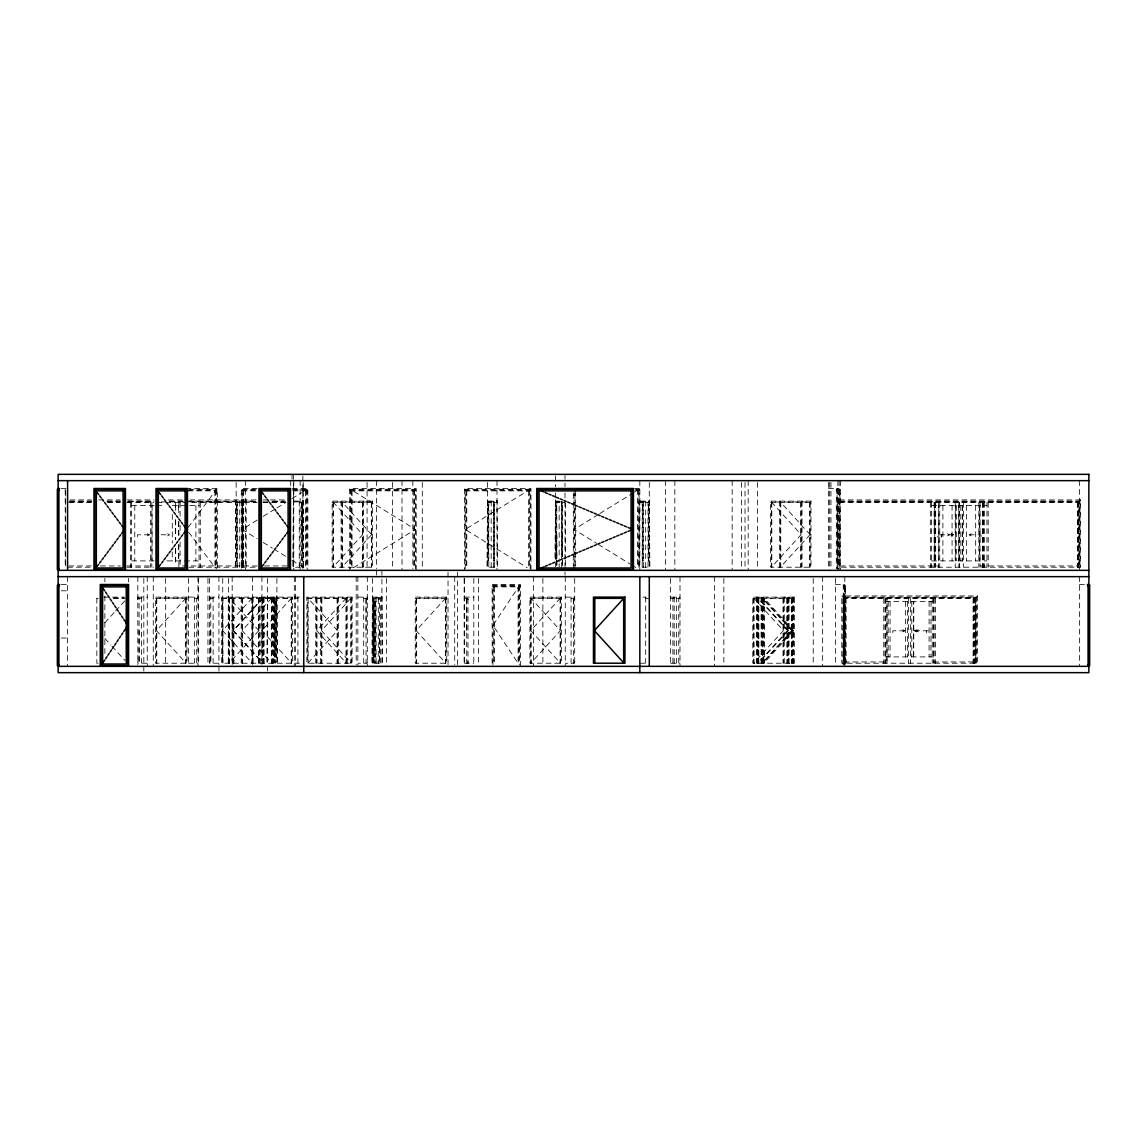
<?xml version="1.0" encoding="UTF-8"?>
<svg xmlns="http://www.w3.org/2000/svg" width="1147" height="1147" viewBox="0 0 1147 1147"><rect width="100%" height="100%" fill="white"/><g stroke="black" fill="none" stroke-linecap="round" stroke-linejoin="round"><path stroke-width="0.75" stroke-dasharray="5 3.75" d="M139.074 630.592L139.074 663.21L139.074 597.988L137.812 597.988L137.812 599.852M210.761 630.592L210.761 663.21L210.761 597.988L209.5 597.988L209.5 599.852M301.604 534.588L301.604 501.985L302.865 501.985L302.865 503.848M366.051 630.592L366.051 597.988L367.312 597.988L367.312 599.852M373.721 630.592L373.721 663.21L373.721 597.988L372.46 597.988L372.46 599.852M379.542 630.592L379.542 663.21L379.542 597.988L378.281 597.988L378.281 599.852M466.729 630.592L466.729 597.988L467.99 597.988L467.99 599.852M556.797 565.485L556.797 560.338M556.811 558.618L556.811 534.588M562.632 565.485L562.632 558.618M562.632 556.912L562.632 534.588M573.443 630.592L573.443 597.988L574.704 597.988L574.704 599.852M302.865 567.206L302.865 565.342M367.312 661.346L367.312 663.21L357.864 663.21M467.99 661.346L467.99 663.21L467.99 597.114M555.535 503.848L555.549 501.985L556.797 501.985L556.797 567.206M561.37 503.848L561.37 501.985L562.632 501.985L562.632 567.206M574.704 661.346L574.704 663.21L565.256 663.21M492.923 664.787L492.923 585.3L519.677 585.3L492.923 625.43L518.688 664.084M188.122 527.419L216.525 489.296L186.631 489.296M104.864 622.778L114.37 612.34M115.56 611.036L125.066 600.598M186.101 597.988L156.379 630.592L186.101 663.21L186.101 597.988L156.379 597.988L156.379 663.21M291.596 597.988L261.889 630.592L291.596 663.21L291.596 597.988L222.532 597.988L222.532 663.21M351.211 597.988L321.504 630.592L351.211 663.21L351.211 597.988L307.769 597.988L307.769 663.21L337.476 630.592L307.769 597.988M445.839 597.988L416.117 630.592L445.839 663.21L445.839 597.988L416.117 597.988L416.117 663.21M560.467 597.988L530.76 630.592L560.467 663.21L560.467 597.988L530.76 597.988L530.76 663.21L560.467 630.592L530.76 597.988M977.43 595.938L975.423 597.888L843.733 597.888L841.783 595.938L841.783 663.21L977.43 663.21L977.373 595.938L841.783 595.938M1080.589 499.934L1078.639 501.884L839.934 501.884L837.97 499.934L837.97 567.206L1080.589 567.206L1080.589 499.934L837.97 499.934M257.215 520.093L242.103 529.427L257.215 538.76M263.251 516.365L275.337 508.895M276.843 507.963L285.918 502.372M291.955 498.63L307.066 489.296L307.066 568.783M353.491 567.693L415.429 529.427L350.466 489.296L350.466 568.783M530.172 568.783L530.172 489.296L465.223 529.427L527.161 567.693M598.275 514.501L574.102 529.427L596.755 543.434M599.781 513.569L633.015 493.038M634.52 492.106L639.065 489.296L639.065 568.783M147.418 535.878L149.325 534.789L147.418 533.685M167.62 535.878L169.527 534.789L167.62 533.685M947.408 535.878L949.315 534.789L947.408 533.685M951.15 535.878L953.057 534.789L951.15 533.685M951.465 535.878L953.372 534.789L951.465 533.685M971.165 535.878L969.244 534.789L971.165 533.685M902.703 631.882L904.668 630.793L902.703 629.689M916.453 631.882L914.546 630.793L916.453 629.689M918.331 629.689L916.424 630.793L918.331 631.882M61.278 488.507L66.01 488.507M185.843 488.507L217.313 488.507L217.313 570.346M257.071 488.507L241.314 488.507L241.314 570.346M292.098 488.507L307.855 488.507L307.855 570.346M634.592 488.507L639.84 488.507M828.449 488.507L839.145 488.507M256.154 489.296L242.103 489.296L242.103 568.783M293.015 489.296L307.066 489.296M350.466 489.296L415.429 489.296L415.429 568.783M530.172 489.296L465.223 489.296L465.223 568.783M635.553 489.296L639.065 489.296M187.405 490.084L217.313 490.084M241.314 490.084L256.971 490.084M292.184 490.084L307.855 490.084M349.677 490.084L416.218 490.084M464.435 490.084L530.961 490.084M634.75 490.084L639.84 490.084M836.321 490.084L839.145 490.084M188.194 490.873L216.525 490.873M242.103 490.873L256.039 490.873M293.13 490.873L307.066 490.873M350.466 490.873L415.429 490.873M465.223 490.873L530.172 490.873M639.065 490.873L637.488 490.873L637.488 567.994M837.109 490.873L839.934 490.873M69.996 499.934L91.459 499.934M98.628 499.934L120.091 499.934M127.245 499.934L154.085 499.934M168.408 499.934L182.717 499.934M189.872 499.934L256.082 499.934M263.236 499.934L268.599 499.934M270.391 499.934L284.7 499.934M293.417 499.934L292.829 567.206L303.468 567.206L302.865 499.934M487.547 499.934L486.959 567.206L497.597 567.206L496.995 499.934M555.549 499.934L554.947 558.36M639.84 499.934L639.252 567.206L649.89 567.206L649.288 499.934M69.365 501.11L92.563 501.11M106.843 501.11L121.123 501.11M128.263 501.11L153.254 501.11M169.326 501.11L256.785 501.11M272.843 501.11L285.345 501.11M293.417 501.11L302.865 501.11M487.547 501.11L496.995 501.11M555.549 501.11L559.163 501.11L559.163 561.944M639.84 501.11L649.288 501.11M839.145 501.11L1079.413 501.11M69.766 501.511L91.115 501.511M107.115 501.511L119.56 501.511M128.45 501.511L153.354 501.511M169.355 501.511L187.147 501.511M188.925 501.511L256.498 501.511M272.499 501.511L284.958 501.511M839.547 501.511L1079.012 501.511L1079.012 567.206M70.153 501.884L91.588 501.884M107.675 501.884L120.177 501.884M127.331 501.884L154.128 501.884M161.268 501.884L182.717 501.884M189.857 501.884L255.967 501.884M263.107 501.884L284.556 501.884M293.417 501.884L299.252 501.884M487.547 501.884L496.995 501.884M555.549 501.884L564.984 501.884M639.84 501.884L649.288 501.884M236.139 501.985L237.4 501.985L237.4 567.206M241.96 501.985L243.221 501.985L243.221 567.206M333.017 501.985L362.739 534.588L333.017 567.206L333.017 501.985L371.714 501.985L371.714 567.206M487.547 501.985L488.808 501.985L488.808 567.206M493.382 501.985L494.629 501.985L494.629 567.206M643.467 501.985L642.205 501.985L642.205 567.206M649.288 501.985L648.026 501.985L648.026 567.206M771.429 501.985L801.136 534.588L771.429 567.206L771.429 501.985L810.112 501.985L810.112 567.206M68.834 502.357L91.932 502.357M107.517 502.357L120.363 502.357M126.858 502.357L153.54 502.357M156.924 502.357L257.344 502.357M262.978 502.357L289.431 502.357M299.252 502.357L302.865 502.357M332.143 502.357L372.589 502.357M487.547 502.357L491.174 502.357M493.382 502.357L496.995 502.357M555.549 502.357L559.163 502.357M561.37 502.357L564.984 502.357M639.84 502.357L643.467 502.357M645.675 502.357L649.288 502.357M770.54 502.357L810.986 502.357M839.145 502.357L1079.413 502.357M236.139 505.139L237.4 505.139M241.96 505.139L243.221 505.139M301.604 505.139L302.865 505.139M487.547 505.139L488.808 505.139M493.382 505.139L494.629 505.139M555.549 505.139L556.797 505.139M561.37 505.139L562.632 505.139M642.205 505.139L643.467 505.139M648.026 505.139L649.288 505.139M131.633 505.512L155.232 505.512M156.709 505.512L165.354 505.512M172.236 505.512L199.033 505.512M931.608 505.512L986.95 505.512M149.325 534.789L137.525 534.789L137.525 536.982M161.096 534.789L169.527 534.789M953.372 534.789L937.5 534.789L937.5 536.982M969.244 534.789L981.058 534.789L981.058 536.982M131.633 560.912L155.232 560.912M167.032 560.912L199.033 560.912M236.139 560.912L237.4 560.912M241.96 560.912L243.221 560.912M301.604 560.912L302.865 560.912M487.547 560.912L488.808 560.912M493.382 560.912L494.629 560.912M642.205 560.912L643.467 560.912M648.026 560.912L649.288 560.912M931.608 560.912L986.95 560.912M68.834 565.944L91.932 565.944M100.477 565.944L120.363 565.944M126.858 565.944L150.572 565.944M257.344 565.944L180.093 565.944L180.093 541.212M264.484 565.944L289.431 565.944M840.393 565.944L938.475 565.944M980.083 565.944L1078.166 565.944M67.587 567.206L92.563 567.206M126.858 567.206L153.54 567.206M188.911 567.206L257.344 567.206M61.278 584.511L67.587 584.511M835.374 584.511L844.823 584.511M1079.413 584.511L1085.722 584.511M492.135 586.088L520.466 586.088M843.246 586.088L844.823 586.088M492.923 586.877L519.677 586.877M844.034 586.877L845.611 586.877M61.278 590.805L67.587 590.805M267.452 595.938L266.864 663.21M276.9 595.938L277.502 663.21M372.46 595.938L371.857 663.21L382.496 663.21L381.908 595.938M103.847 597.114L124.837 597.114M137.812 597.114L147.26 597.114M188.524 597.114L197.958 597.114M209.5 597.114L218.934 597.114M294.306 597.114L303.754 597.114M357.864 597.114L367.312 597.114M372.46 597.114L381.908 597.114M464.363 597.114L473.811 597.114M565.256 597.114L574.704 597.114M642.994 597.114L646.148 597.114M670.565 597.114L679.999 597.114M843.36 597.515L975.853 597.515L975.853 663.21L975.81 597.515M267.452 597.888L273.287 597.888M376.087 597.888L381.908 597.888M113.467 597.988L123.948 597.988M197.958 597.988L196.696 597.988L196.696 663.21M294.306 597.988L295.568 597.988M381.908 597.988L380.646 597.988L380.646 663.21M674.178 597.988L672.916 597.988L672.916 663.21M679.999 597.988L678.737 597.988L678.737 663.21M753.679 597.988L783.387 630.592L753.679 663.21L753.679 597.988L793.609 597.988L793.609 663.21M96.85 598.361L98.112 598.361M113.438 598.361L125.367 598.361M137.812 598.361L141.439 598.361M155.505 598.361L186.975 598.361M194.345 598.361L197.958 598.361M209.5 598.361L213.113 598.361M221.658 598.361L292.485 598.361M294.306 598.361L297.919 598.361M306.88 598.361L352.1 598.361M363.699 598.361L367.312 598.361M372.46 598.361L376.087 598.361M378.281 598.361L381.908 598.361M415.243 598.361L446.713 598.361M464.363 598.361L467.99 598.361M529.885 598.361L561.356 598.361M571.077 598.361L574.704 598.361M645.675 598.361L649.288 598.361M670.565 598.361L674.178 598.361M676.386 598.361L679.999 598.361M752.805 598.361L794.484 598.361M842.945 598.361L976.269 598.361M274.377 601.515L276.9 601.515M373.564 601.515L376.087 601.515M885.04 601.515L934.174 601.515M904.668 630.793L892.81 630.793L892.868 632.986M914.546 630.793L928.224 630.793L928.224 632.986M61.278 638.033L67.587 638.033M274.377 656.916L276.9 656.916M373.564 656.916L376.087 656.916M885.04 656.916L934.174 656.916M273.287 661.948L276.9 661.948M372.46 661.948L376.087 661.948M844.206 661.948L885.699 661.948M933.515 661.948L975.007 661.948M98.112 663.21L96.85 663.21L96.85 597.114M147.26 663.21L137.812 663.21L137.812 661.346M188.524 663.21L197.958 663.21M218.934 663.21L209.5 663.21L209.5 661.346M294.306 663.21L303.754 663.21M464.363 663.21L473.811 663.21M639.84 663.21L646.148 663.21M670.565 663.21L679.999 663.21M598.275 544.366L629.99 563.966M631.51 564.898L636.04 567.693M263.251 542.502L272.312 548.094M273.832 549.026L285.918 556.496M291.955 560.238L304.041 567.693M845.654 597.888L843.662 595.938L843.662 663.21M104.864 638.42L110.915 645.058M111.99 646.248L125.066 660.6M188.753 532.294L215.464 568.138M378.281 661.346L378.281 663.21L378.281 597.114M372.46 661.346L372.46 663.21M1079.958 567.206L1079.958 499.934L1078.008 501.884L1078.008 567.206M1079.413 480.65L1079.413 570.346M1079.413 576.654L1079.413 666.35M1078.782 501.11L1078.782 567.206M1078.381 501.511L1078.381 567.206M1078.166 502.357L1078.166 567.206M1077.535 502.357L1077.535 567.206M988.212 502.357L988.212 567.206M986.95 502.357L986.95 567.206M984.14 502.357L984.14 567.206M983.825 502.357L983.825 567.206M982.893 502.357L982.893 567.206M982.578 502.357L982.578 567.206M980.083 502.357L980.083 567.206M979.739 505.512L979.739 560.912M979.423 505.512L979.423 560.912M978.821 502.357L978.821 567.206M976.269 663.21L976.212 597.114L842.945 597.114L842.945 663.21M975.667 505.512L975.667 560.912M975.423 663.21L975.509 595.938L973.559 597.888L973.559 663.21M974.95 598.361L975.007 663.21M974.348 597.114L974.348 663.21M973.932 597.515L973.932 663.21M973.086 598.361L973.086 663.21M966.491 505.512L966.491 560.912M963.351 502.357L963.351 567.206M962.433 505.512L962.433 560.912M962.118 505.512L962.118 560.912M960.197 505.512L960.197 560.912M959.279 502.357L959.279 567.206M958.964 502.357L958.964 567.206M958.362 505.512L958.362 560.912M956.139 505.512L956.139 560.912M955.809 505.512L955.809 560.912M955.207 502.357L955.207 567.206M952.067 505.512L952.067 560.912M942.891 505.512L942.891 560.912M941.572 534.789L941.572 536.982M941.257 534.789L941.257 536.982M939.737 502.357L939.737 567.206M938.819 505.512L938.819 560.912M938.475 502.357L938.475 567.206M935.68 502.357L935.68 567.206M935.35 502.357L935.35 567.206M935.393 598.361L935.436 663.21M934.748 505.512L934.748 560.912M934.418 502.357L934.418 567.206M934.102 502.357L934.102 567.206M934.131 598.361L934.174 663.21M933.515 598.361L933.515 663.21M932.253 598.361L932.253 663.21M931.608 502.357L931.608 567.206M931.02 601.515L930.977 656.916M930.346 502.357L930.346 567.206M929.099 601.515L929.099 656.916M926.346 630.793L926.346 632.986M911.793 601.515L911.793 656.916M910.56 598.361L910.517 663.21M908.639 598.361L908.639 663.21M907.42 601.515L907.377 656.916M905.499 601.515L905.499 656.916M890.101 601.515L890.058 656.916M888.179 601.515L888.179 656.916M885.699 598.361L885.656 663.21M885.04 598.361L885.04 663.21M883.778 598.361L883.778 663.21M846.085 598.361L846.128 663.21M845.611 663.998L845.611 585.3L844.034 585.3L844.034 664.787M845.138 586.877L845.138 663.998M844.866 597.114L844.866 663.21M844.823 576.654L844.823 666.35M844.507 586.877L844.507 663.998M844.206 598.361L844.206 663.21M843.705 595.938L843.733 663.21M843.246 584.511L843.246 664.787M840.407 480.65L840.407 570.346M839.934 567.994L839.934 489.296L837.109 489.296L837.109 568.783M839.461 490.873L839.461 567.994M839.145 480.65L839.145 570.346M838.686 489.296L838.83 567.994M838.357 489.296L838.357 568.783M837.898 480.65L837.898 570.346M837.568 488.507L837.568 568.783M836.321 488.507L836.321 568.783M835.374 578.403L835.374 666.35M830.958 482.4L830.958 568.597M829.697 482.4L829.697 570.346M828.449 482.4L828.449 568.597M822.657 576.654L822.657 666.35M813.223 578.403L813.223 664.6M809.725 502.357L809.725 567.206M802.025 501.11L802.025 567.206M801.136 501.985L801.136 567.206M800.764 502.357L800.764 567.206M793.251 597.114L793.222 663.21M792.591 597.114L792.591 663.21M792.362 597.988L792.362 663.21M791.989 598.361L791.989 663.21M791.702 597.988L791.702 663.21M791.33 598.361L791.33 663.21M789.079 597.114L789.079 663.21M788.304 597.114L788.29 663.21M788.204 597.988L788.204 663.21M787.817 598.361L787.817 663.21M787.573 597.988L787.573 663.21M787.416 597.988L787.416 663.21M787.043 598.361L787.2 663.21M787.028 598.361L787.028 663.21M784.276 597.114L784.276 663.21M783.387 597.988L783.387 663.21M783.014 598.361L783.014 663.21M780.777 502.357L780.777 567.206M779.516 501.11L779.516 567.206M771.802 502.357L771.802 567.206M764.26 598.361L764.26 663.21M763.013 597.114L763.027 663.21M762.368 598.361L762.368 663.21M761.766 597.114L761.766 663.21M761.106 597.114L761.106 663.21M758.855 598.361L758.855 663.21M758.239 598.361L758.239 663.21M758.081 598.361L758.081 663.21M757.608 482.4L757.608 568.597M757.608 597.114L757.608 663.21M756.991 597.114L756.991 663.21M756.819 597.114L756.819 663.21M754.052 598.361L754.052 663.21M748.174 480.65L748.174 570.346M745.02 482.4L745.02 568.597M741.607 482.4L741.607 570.346M732.159 480.65L732.159 570.346M723.857 578.403L723.857 666.35M714.409 576.654L714.409 666.35M679.999 576.654L679.999 666.35M676.386 597.114L676.386 663.21M674.837 480.65L674.837 570.346M674.178 597.114L674.178 663.21M670.565 578.403L670.565 664.6M665.403 480.65L665.403 570.346M649.288 482.4L649.288 570.346M648.844 505.139L648.844 560.912M648.471 505.139L648.471 560.912M645.675 501.11L645.675 567.206M645.675 597.114L645.675 663.21M643.467 501.11L643.467 567.206M643.023 505.139L643.023 560.912M642.65 505.139L642.65 560.912M639.84 480.65L639.84 570.346M638.277 490.084L638.277 568.783M575.665 490.873L575.665 503.146M575.665 504.895L575.665 550.46M575.665 552.223L575.665 566.245M574.891 493.669L574.891 506.185M574.891 507.978L574.891 554.474M574.891 556.266L574.891 568.783M574.704 578.403L574.704 666.35M574.102 490.873L574.102 506.185M574.102 507.978L574.102 568.783M573.443 597.988L573.443 663.21M573.314 493.669L573.314 570.346M571.077 597.114L571.077 663.21M565.586 503.289L565.586 558.36M565.586 560.109L565.586 567.206M565.256 576.654L565.256 666.35M564.984 474.342L564.984 486.787M564.984 492.952L564.984 567.206M564.984 571.923L564.984 575.077M562.188 505.139L562.188 555.678M561.815 505.139L561.815 557.428M561.37 501.11L561.37 567.206M560.094 598.361L560.094 663.21M559.163 563.636L559.163 567.206M556.367 505.139L556.367 559.163M555.98 505.139L555.98 559.163M555.549 475.919L555.549 486.787M555.549 492.952L555.549 566.833M542.875 578.403L542.875 666.35M533.441 576.654L533.441 666.35M531.133 598.361L531.133 663.21M530.961 570.346L530.961 488.507L464.435 488.507L464.435 570.346M529.398 490.084L529.398 568.783M528.609 490.873L528.609 567.994M520.466 666.35L520.466 584.511L492.135 584.511L492.135 666.35M519.677 585.3L519.677 664.787M518.888 586.088L518.888 664.787M518.1 586.877L518.1 663.998M496.995 480.65L496.995 570.346M494.5 586.877L494.5 663.998M494.199 505.139L494.199 560.912M493.812 505.139L493.812 560.912M493.712 586.088L493.712 664.787M493.382 501.11L493.368 567.206M491.174 501.11L491.174 567.206M488.378 505.139L488.378 560.912M487.991 505.139L487.991 560.912M487.547 482.4L487.547 568.597M478.5 578.403L478.5 664.6M473.811 578.403L473.811 666.35M466.786 490.873L466.786 567.994M466.729 597.988L466.729 663.21M465.997 490.084L465.997 568.783M464.363 578.403L464.363 664.6M464.162 578.403L464.162 664.6M457.467 572.124L457.467 666.35M454.714 576.654L454.714 664.6M448.033 572.124L448.033 664.572M445.452 598.361L445.452 663.21M422.297 482.4L422.297 568.597M416.504 598.361L416.504 663.21M416.218 570.346L416.218 488.507L349.677 488.507L349.677 570.346M414.641 490.084L414.641 568.783M413.852 490.873L413.852 567.994M412.848 480.65L412.848 568.597M402.009 480.65L402.009 570.346M392.561 482.4L392.561 568.597M386.596 578.403L386.596 666.35M381.908 570.346L381.908 666.35M376.531 480.65L376.531 568.597M376.531 570.346L376.531 575.077M376.087 597.114L376.087 663.21M375.643 601.515L375.643 656.916M375.27 601.515L375.27 656.916M374.825 598.361L374.825 663.21M374.381 601.515L374.381 656.916M374.008 601.515L374.008 656.916M373.564 598.361L373.564 663.21M373.219 598.361L373.219 661.948M372.832 598.361L372.832 661.948M372.46 578.403L372.46 666.35M371.327 502.357L371.327 567.206M367.312 576.654L367.312 666.35M367.083 482.4L367.083 570.346M366.051 597.988L366.051 663.21M363.613 501.11L363.613 567.206M363.699 597.114L363.699 663.21M362.739 501.985L362.739 567.206M362.366 502.357L362.366 567.206M357.864 576.654L357.864 666.35M356.187 576.654L356.187 664.6M352.043 490.873L352.043 567.994M351.254 490.084L351.254 568.783M350.839 598.361L350.839 663.21M347.226 597.114L347.226 663.21M345.964 598.361L345.964 663.21M342.38 502.357L342.38 567.206M341.118 501.11L341.118 567.206M338.365 597.114L338.365 663.21M337.476 597.988L337.476 663.21M337.103 598.361L337.103 663.21M333.404 502.357L333.404 567.206M321.877 598.361L321.877 663.21M321.504 597.988L321.504 663.21M320.615 597.114L320.615 663.21M317.002 598.361L317.002 663.21M316.629 597.988L316.629 663.21M315.74 597.114L315.74 663.21M308.142 598.361L308.142 663.21M306.278 490.084L306.278 568.783M305.489 490.873L305.489 567.994M303.195 482.4L303.195 570.346M302.865 475.919L302.865 570.346M302.421 505.139L302.421 560.912M302.048 505.139L302.048 560.912M301.604 501.985L301.604 567.206M300.141 480.65L300.141 570.346M299.252 501.11L299.252 567.206M297.919 597.114L297.919 663.21M295.525 576.654L295.525 666.35M294.306 576.654L294.306 666.35M293.761 480.65L293.761 570.346M293.417 474.342L293.417 570.346M292.041 474.342L292.041 479.073M291.223 598.361L291.223 663.21M290.693 480.65L290.693 485.927M276.9 578.403L276.9 666.35M276.456 601.515L276.456 656.916M276.083 601.515L276.083 656.916M275.638 598.361L275.638 663.21M275.194 601.515L275.194 656.916M274.821 601.515L274.821 656.916M274.377 598.361L274.377 663.21M274.033 598.361L274.033 661.948M273.66 598.361L273.66 661.948M273.287 597.114L273.287 663.21M272.685 597.114L272.685 663.21M271.423 598.361L271.423 663.21M267.452 578.403L267.452 664.6M267.452 666.35L267.452 671.081M264.14 597.114L264.14 663.21M263.638 597.114L263.638 663.21M262.892 598.361L262.892 663.21M262.376 598.361L262.376 663.21M262.262 598.361L262.262 663.21M261.917 576.654L261.917 664.6M261 597.114L261 663.21M259.752 597.114L259.752 663.21M258.864 597.988L258.864 663.21M258.491 598.361L258.491 663.21M253.129 597.114L253.129 663.21M252.483 576.654L252.483 664.6M251.881 598.361L251.881 663.21M246.175 499.934L246.175 567.206M245.573 480.65L245.573 570.346M243.68 490.873L243.68 567.994M242.892 490.084L242.892 568.783M242.461 598.361L242.461 663.21M242.404 505.139L242.404 560.912M242.089 597.988L242.089 663.21M241.96 501.11L241.96 567.206M241.2 597.114L241.2 663.21M239.752 501.11L239.752 567.206M236.956 505.139L236.956 560.912M236.583 505.139L236.583 560.912M236.139 482.4L236.139 568.597M235.536 499.934L235.536 567.206M233.931 598.361L233.931 663.21M233.558 597.988L233.415 663.21M233.042 597.988L233.042 663.21M232.669 597.114L232.669 663.21M232.181 576.654L232.181 664.6M232.153 597.114L232.153 663.21M229.529 598.361L229.529 663.21M228.382 578.403L228.382 664.6M228.267 597.114L228.267 663.21M222.919 598.361L222.919 663.21M222.733 578.403L222.733 664.6M218.934 576.654L218.934 664.6M218.934 666.35L218.934 671.081M216.525 489.296L216.525 568.783M215.736 490.084L215.736 568.783M214.948 490.873L214.948 567.994M213.113 597.114L213.113 663.21M209.5 578.403L209.5 664.6M207.937 578.403L207.937 664.6M200.295 502.357L200.295 567.206M199.033 502.357L199.033 567.206M198.488 578.403L198.488 666.35M197.958 576.654L197.958 666.35M195.893 505.512L195.893 560.912M194.345 597.114L194.345 663.21M188.524 578.403L188.524 664.6M185.714 598.361L185.714 663.21M180.093 502.357L180.093 518.258M180.093 525.326L180.093 534.158M178.846 502.357L178.846 512.881M178.846 521.598L178.846 535.893M178.846 544.424L178.846 567.206M178.574 505.512L178.574 512.666M178.574 521.598L178.574 535.893M178.574 544.825L178.574 560.912M175.692 505.512L175.692 510.874M175.692 519.806L175.692 539.463M175.692 548.395L175.692 560.912M175.434 502.357L175.434 510.874M175.434 519.806L175.434 539.463M175.434 548.395L175.434 565.629M172.279 514.444L172.279 543.033M172.279 551.979L172.279 560.912M165.67 578.403L165.67 664.6M156.766 598.361L156.766 663.21M153.268 576.654L153.268 666.35M152.092 505.512L152.092 560.912M151.82 502.357L151.82 567.206M150.572 502.357L150.572 567.206M147.26 576.654L147.26 666.35M143.819 578.403L143.819 664.6M143.819 666.35L143.819 671.081M141.439 597.114L141.439 663.21M137.826 576.654L137.812 664.6M134.773 505.512L134.773 560.912M131.633 502.357L131.633 567.206M130.371 502.357L130.371 567.206M128.392 578.403L128.392 581.93M104.864 578.403L104.864 581.93M104.864 595.996L104.864 655.797M67.587 576.654L67.587 666.35M65.694 490.873L65.694 567.994M65.221 489.296L65.221 567.994M252.254 597.988L222.532 630.592L252.254 663.21L252.254 597.988M262.749 597.988L233.042 630.592L262.749 663.21L262.749 597.988M263.265 597.988L233.558 630.592L263.265 663.21L263.265 597.988M271.796 597.988L242.089 630.592L271.796 663.21L271.796 597.988M258.864 630.592L229.156 663.21L229.156 597.988L258.864 630.592M371.714 534.588L341.992 567.206L341.992 501.985L371.714 534.588M346.337 597.988L316.629 630.592L346.337 663.21L346.337 597.988M810.112 534.588L780.39 567.206L780.39 501.985L810.112 534.588M787.573 630.592L757.694 663.21L757.708 597.988L787.573 630.592M788.204 630.592L758.482 663.21L758.482 597.988L788.204 630.592M791.702 630.592L761.995 663.21L761.995 597.988L791.702 630.592M792.362 630.592L762.655 663.21L762.655 597.988L792.362 630.592M793.609 630.592L763.888 663.21L763.888 597.988L793.609 630.592M372.589 501.11L332.143 501.11L332.143 567.206L372.589 567.206L372.589 501.11M810.986 501.11L770.54 501.11L770.54 567.206L810.986 567.206L810.986 501.11M186.975 597.114L155.505 597.114L155.505 663.21L186.975 663.21L186.975 597.114M292.485 597.114L221.658 597.114L221.658 663.21L292.485 663.21L292.485 597.114M352.1 597.114L306.88 597.114L306.88 663.21L352.1 663.21L352.1 597.114M446.713 597.114L415.243 597.114L415.243 663.21L446.713 663.21L446.713 597.114M561.356 597.114L529.885 597.114L529.885 663.21L561.356 663.21L561.356 597.114M794.484 597.114L752.805 597.114L752.805 663.21L794.484 663.21L794.484 597.114M913.715 656.916L913.715 601.515L913.672 656.916M886.961 663.21L886.961 598.361L886.918 663.21"/><path stroke-width="1.5" d="M101.051 665.575L101.051 585.3L127.804 585.3L127.804 665.575L101.051 665.575L102.456 663.468M103.33 662.163L104.721 660.07M105.596 658.765L106.986 656.658M107.861 655.353L109.266 653.26M110.126 651.955L111.531 649.862M112.406 648.542L113.797 646.449M114.671 645.144L116.062 643.051M116.937 641.732L118.342 639.639M119.216 638.334L120.607 636.241M121.482 634.922L122.872 632.829M123.747 631.524L125.152 629.431M126.027 628.112L127.804 625.43L126.027 622.749M94.771 569.572L94.771 489.296L124.665 489.296L124.665 569.572L94.771 569.572L96.262 567.55M97.208 566.288L98.714 564.267M99.66 563.005L101.165 560.983M102.097 559.722L103.603 557.7M104.549 556.438L106.054 554.417M106.986 553.155L108.492 551.134M109.438 549.872L110.944 547.865M111.876 546.603L113.381 544.581M114.327 543.32L115.833 541.298M116.765 540.036L118.27 538.015M119.216 536.753L120.722 534.731M121.654 533.47L124.665 529.427L121.654 525.398M156.781 569.572L156.781 489.296L186.689 489.296L186.689 569.572L156.781 569.572L158.286 567.55M159.218 566.288L160.723 564.267M161.67 563.005L163.175 560.983M164.107 559.722L165.612 557.7M166.559 556.438L168.064 554.417M169.01 553.155L170.502 551.134M171.448 549.872L172.953 547.865M173.9 546.603L175.391 544.581M176.337 543.32L177.842 541.298M178.789 540.036L180.294 538.015M181.226 536.753L182.731 534.731M183.678 533.47L186.689 529.427L183.678 525.398M259.767 569.572L259.767 489.296L289.675 489.296L289.675 569.572L259.767 569.572L261.272 567.55M262.219 566.288L263.71 564.267M264.656 563.005L266.161 560.983M267.108 559.722L268.613 557.7M269.545 556.438L271.05 554.417M271.997 553.155L273.502 551.134M274.434 549.872L275.94 547.865M276.886 546.603L278.391 544.581M279.323 543.32L280.829 541.298M281.775 540.036L283.28 538.015M284.212 536.753L285.718 534.731M286.664 533.47L289.675 529.427L286.664 525.398M537.513 569.572L632.657 569.572L632.657 489.296L537.513 489.296L537.513 569.572L539.836 568.582M541.284 567.98L543.606 566.991M545.054 566.389L547.377 565.399M548.825 564.797L551.148 563.822M552.596 563.206L554.919 562.231M556.367 561.614L558.689 560.639M560.137 560.023L562.46 559.048M563.908 558.431L566.231 557.456M567.679 556.84L570.002 555.865M571.45 555.248L573.772 554.273M575.221 553.657L577.543 552.682M578.991 552.065L581.314 551.09M582.762 550.488L585.085 549.499M586.533 548.897L588.855 547.908M590.304 547.305L592.626 546.316M594.074 545.714L596.383 544.739M597.845 544.122L600.153 543.148M601.616 542.531L603.924 541.556M605.387 540.94L607.695 539.965M609.157 539.348L611.466 538.373M612.928 537.757L615.236 536.782M616.685 536.165L619.007 535.19M620.455 534.574L622.778 533.599M624.226 532.982L626.549 532.007M627.997 531.405L632.657 529.427L627.997 527.462M58.139 480.65L1088.861 480.65M58.139 488.507L59.716 488.507M58.139 490.084L58.927 490.084M58.139 568.783L58.927 568.783M58.139 570.346L1088.861 570.346M58.139 576.654L1088.861 576.654M58.139 584.511L59.716 584.511M1087.284 584.511L1088.861 584.511M58.139 586.088L58.927 586.088M1088.073 586.088L1088.861 586.088M594.332 598.361L624.054 598.361M58.139 664.787L58.927 664.787M1088.073 664.787L1088.861 664.787M58.139 666.35L1088.861 666.35M537.513 489.296L539.836 490.285M541.284 490.887L543.606 491.862M545.054 492.479L547.377 493.454M548.825 494.07L551.148 495.045M552.596 495.662L554.919 496.637M556.367 497.253L558.689 498.228M560.137 498.845L562.46 499.82M563.908 500.436L566.231 501.411M567.679 502.028L570.002 503.003M571.45 503.619L573.772 504.594M575.221 505.21L577.543 506.185M578.991 506.788L581.314 507.777M582.762 508.379L585.085 509.368M586.533 509.971L588.855 510.96M590.304 511.562L592.626 512.537M594.074 513.153L596.383 514.128M597.845 514.745L600.153 515.72M601.616 516.336L603.924 517.311M605.387 517.928L607.695 518.903M609.157 519.519L611.466 520.494M612.928 521.111L615.236 522.086M616.685 522.702L619.007 523.677M620.455 524.294L622.778 525.269M624.226 525.871L626.549 526.86M259.767 489.296L261.272 491.317M262.219 492.579L263.71 494.601M264.656 495.862L266.161 497.884M267.108 499.146L268.613 501.167M269.545 502.429L271.05 504.451M271.997 505.712L273.502 507.72M274.434 508.981L275.94 511.003M276.886 512.265L278.391 514.286M279.323 515.548L280.829 517.569M281.775 518.831L283.28 520.853M284.212 522.114L285.718 524.136M156.781 489.296L158.286 491.317M159.218 492.579L160.723 494.601M161.67 495.862L163.175 497.884M164.107 499.146L165.612 501.167M166.559 502.429L168.064 504.451M169.01 505.712L170.502 507.72M171.448 508.981L172.953 511.003M173.9 512.265L175.391 514.286M176.337 515.548L177.842 517.569M178.789 518.831L180.294 520.853M181.226 522.114L182.731 524.136M94.771 489.296L96.262 491.317M97.208 492.579L98.714 494.601M99.66 495.862L101.165 497.884M102.097 499.146L103.603 501.167M104.549 502.429L106.054 504.451M106.986 505.712L108.492 507.72M109.438 508.981L110.944 511.003M111.876 512.265L113.381 514.286M114.327 515.548L115.833 517.569M116.765 518.831L118.27 520.853M119.216 522.114L120.722 524.136M101.051 585.3L102.456 587.393M103.33 588.712L104.721 590.805M105.596 592.11L106.986 594.203M107.861 595.522L109.266 597.616M110.126 598.92L111.531 601.014M112.406 602.333L113.797 604.426M114.671 605.731L116.062 607.824M116.937 609.143L118.342 611.236M119.216 612.541L120.607 614.634M121.482 615.939L122.872 618.047M123.747 619.351L125.152 621.445M1089.177 586.877L1089.177 663.998M649.288 576.654L649.288 666.35M639.84 576.654L639.84 672.658M633.445 570.346L633.445 488.507L536.724 488.507L536.724 570.346M623.667 598.361L623.667 663.21M594.72 598.361L594.72 663.21M594.332 597.988L594.332 663.21M303.754 576.654L303.754 672.658M290.463 570.346L290.463 488.507L258.978 488.507L258.978 570.346M187.463 570.346L187.463 488.507L155.992 488.507L155.992 570.346M128.593 666.35L128.593 584.511L100.262 584.511L100.262 666.35M125.453 570.346L125.453 488.507L93.982 488.507L93.982 570.346M67.587 480.65L67.587 570.346M57.823 490.873L57.823 567.994M57.823 586.877L57.823 663.998M624.054 597.988L594.332 630.592L624.054 663.21L624.054 597.988M1088.861 474.342L58.139 474.342L58.139 672.658L1088.861 672.658L1088.861 474.342M58.927 489.296L57.35 489.296L57.35 569.572L58.927 569.572L58.927 489.296M123.087 490.873L96.334 490.873L96.334 567.994L123.087 567.994L123.087 490.873M185.111 490.873L158.358 490.873L158.358 567.994L185.111 567.994L185.111 490.873M288.098 490.873L261.344 490.873L261.344 567.994L288.098 567.994L288.098 490.873M631.094 490.873L539.09 490.873L539.09 567.994L631.094 567.994L631.094 490.873M58.927 585.3L57.35 585.3L57.35 665.575L58.927 665.575L58.927 585.3M1089.65 585.3L1088.073 585.3L1088.073 665.575L1089.65 665.575L1089.65 585.3M126.242 586.877L102.628 586.877L102.628 663.998L126.242 663.998L126.242 586.877M624.929 597.114L593.458 597.114L593.458 663.21L624.929 663.21L624.929 597.114"/></g></svg>
